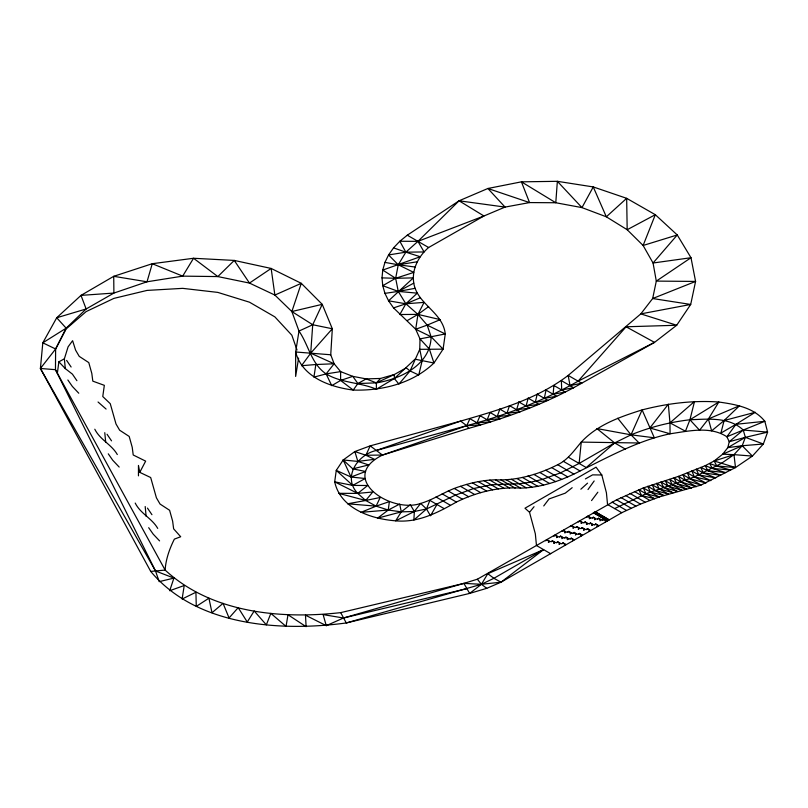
<?xml version="1.0" encoding="UTF-8"?>
<svg xmlns="http://www.w3.org/2000/svg" width="808" height="808" viewBox="0 0 808 808"><rect width="100%" height="100%" fill="white"/><g stroke="black" fill="none" stroke-linecap="round" stroke-linejoin="round"><path stroke-width="1.21" d="M138.461 475.851L138.461 465.438L139.764 472.347L150.682 477.538L156.409 497.809L160.055 504.061L169.599 510.282L172.629 521.12L173.639 528.836L180.699 536.744L174.377 539.108C169.559 548.703 165.792 559.277 165.125 570.074C211.555 612.918 280.517 619.393 340.703 612.626L463.883 583.386L477.356 579.215L616.585 499.799L643.33 487.921L678.457 476.377L705.243 465.681L714.171 460.984L722.695 454.187L727.816 447.642L745.36 437.34L767.6 432.129L764.843 421.301C753.773 407.414 735.381 404.394 718.827 402.02C692.991 400.192 667.135 403.434 642.118 409.909C620.1 416.817 597.354 424.745 581.255 442.107C574.175 450.42 567.873 459.914 557.692 464.721C538.532 474.387 517.069 480.75 495.435 479.821C483.517 480.104 471.751 482.548 460.469 486.325C446.44 490.325 434.583 499.374 420.655 503.435C391.011 513.858 336.926 477.871 382.457 455.066L466.741 425.685C505.414 415.241 543.239 400.98 578.124 381.164L654.53 342.38L676.7 325.25L690.699 304.454L695.577 281.426L690.991 257.722L677.255 234.966L655.318 214.706L626.665 198.324L593.254 186.931L557.358 181.315L521.423 181.84L487.891 188.486L459.065 200.798L407.293 235.199L399.829 241.249L393.546 247.874L388.557 254.954L384.941 262.398L382.75 270.074L382.012 277.881L382.75 285.689L384.941 293.365L388.557 300.808L393.546 307.899L415.696 329.25L419.998 338.875L429.361 349.016L433.957 363.014C412.575 383.477 382.174 390.961 353.227 390.062C329.987 387.072 302.142 377.225 295.647 351.995L298.99 331.068L291.86 311.534L274.871 295.071L249.47 283.073L217.837 276.578L182.689 276.134L147.016 281.79L113.898 293.062L86.143 308.969L56.722 317.756L42.814 342.814L40.4 368.468L150.722 571.428C196.314 626.16 280.497 631.856 346.268 622.958L469.65 593.415L486.759 588.325L501.011 582.204L621.766 512.696L640.481 504.091L659.075 497.011L701.081 485.042L735.492 467.549L752.389 456.096L763.348 444.006L767.6 432.129L743.239 430.028L726.897 436.774C710.192 425.796 688.517 431.129 670.074 433.795C638.057 440.552 609.141 456.671 580.063 470.963C561.732 480.629 541.522 487.598 520.645 488.113C498.415 486.669 476.276 492.335 456.389 502.061C437.704 512.716 417.999 522.938 395.668 520.827C371.256 518.958 340.552 508.767 334.684 481.831L336.269 470.377L343.208 459.974L354.864 451.551L370.205 445.864L460.621 421.089C497.92 410.292 536.865 399.283 568.175 375.417L640.805 313.888L652.662 298.536L656.308 281.103L653.056 263.004L643.117 245.481L627.18 229.724L606.323 216.807L581.972 207.606L555.783 202.747L529.543 202.576L505.04 207.09L483.941 215.988L417.958 241.36L405.858 252.177L398.253 264.772L395.657 278.295L398.253 291.405L405.858 303.788L417.958 314.403L427.18 325.119L431.098 336.744L443.087 349.157L433.957 363.014L415.019 359.186L394.324 378.548L376.366 389.234C360.045 382.234 341.531 383.204 326.129 373.892C311.292 363.984 308.676 345.087 298.99 331.068L312.726 324.745L332.32 328.755L330.745 354.773L334.128 363.772L340.633 371.619L352.793 376.356L366.175 378.901L376.366 382.871C400.516 379.164 430.704 364.751 431.098 336.744L445.259 333.957C442.996 312.201 417.191 304.303 413.777 283.143C411.535 269.589 418.483 256.166 428.624 247.511L483.941 215.988L459.065 200.798L417.958 241.36L399.829 241.249L405.858 252.177L420.281 256.732L382.75 270.074L395.657 278.295L413.343 277.881L388.557 300.808L405.858 303.788L424.079 302.374L417.958 314.403L415.696 329.25L431.098 336.744L419.998 338.875L419.766 349.319L422.13 360.782L418.756 375.023L410.07 370.943L406.242 367.872L394.334 374.518L376.366 382.871L357.883 383.527L353.227 390.062L340.592 380.437L340.633 371.619L326.129 373.892L313.918 377.154L315.847 364.519L334.128 363.772L326.129 373.892L331.734 385.648L340.592 380.437L352.793 376.356L357.883 383.527L366.175 378.901L380.507 378.457L394.334 374.518L394.324 378.548L398.93 384.053L410.07 370.943L419.766 349.319L443.087 349.157L445.259 333.957L427.18 325.119L415.696 329.25M376.366 389.234L376.366 382.871L380.507 378.457M315.847 364.519L301.495 365.721L310.706 353.187L332.32 328.755L322.23 304.343L301.283 283.325L271.155 268.448L234.259 260.429L193.546 258.267L152.268 263.711L113.726 276.316L81.002 295.385L86.143 308.969L66.155 328.169L55.621 348.995L55.459 369.69L155.52 570.973L159.186 581.639L173.912 578.104L169.69 590.739L184.224 585.517L182.113 599.031L195.93 592.244L196.273 606.394L208.918 598.213L211.999 612.737L223.059 603.354L229.068 617.969L238.198 607.626L247.258 622.029L254.187 610.969L266.337 624.857L270.842 613.363L286.032 626.412L288.001 614.777L306.101 626.685L305.495 615.191L326.27 625.665L343.481 617.999L463.883 583.386L481.416 584.285L501.011 582.204L543.582 549.622L487.79 573.7L481.416 584.285L469.65 593.415L463.883 583.386M57.368 373.165L58.873 361.812L64.367 358.833L68.084 346.844L72.609 340.683L75.588 350.127L79.234 356.368L88.779 362.6L91.809 373.437L92.809 381.144L104.333 385.335L102.767 396.536L110.262 403.697L115.998 423.968L119.645 430.209L129.189 436.441L132.219 447.279L133.219 454.985L145.652 461.136L139.764 472.347M297.011 349.995L291.86 335.239L274.871 316.887L249.47 302.192L217.837 292.405L182.689 288.355L147.016 290.415L113.898 298.384L86.143 311.595L66.155 328.906L55.621 348.995L42.814 342.814L66.155 328.169L56.722 317.756L81.002 295.385L113.898 293.062L113.726 276.316L147.016 281.79L152.268 263.711L182.689 276.134L193.546 258.267L217.837 276.578L234.259 260.429L249.47 283.073L271.155 268.448L274.871 295.071L301.283 283.325L291.86 311.534L322.23 304.343L312.726 324.745L310.706 353.187L334.128 363.772M436.956 504.485L430.512 515.797L426.503 508.979L420.655 503.435L414.342 511.494L395.668 520.827L401.293 511.858L399.667 504.081L388.254 510.03L360.994 512.343L376.114 506.151L380.184 497.486L365.701 500.485L338.582 493.314L357.722 493.405L367.66 485.507L352.722 485.406L334.684 481.831L357.722 493.405L365.701 500.485L376.114 506.151L388.254 510.03L401.293 511.858L414.342 511.494L426.503 508.979L455.419 495.132L473.589 488.547L491.224 484.8L519.15 483.74L530.654 482.204L542.481 479.386L560.661 472.801L579.114 463.449L581.255 442.107L639.118 442.996L631.008 434.825L617.736 418.231M298.596 358.116L295.647 376.427L295.647 351.995L330.745 354.773M578.124 381.164L626.099 326.786L654.53 342.38L581.679 383.214C546.309 403.414 507.828 417.494 468.68 428.361L466.741 425.685L460.621 421.089L376.336 450.46C357.681 454.47 342.188 477.296 357.722 493.405L372.771 491.991L365.701 500.485L347.622 503.798L376.114 506.151L389.365 501.616L388.254 510.03L377.498 518.201L401.293 511.858L410.343 504.697L414.342 511.494L413.878 520.009L426.503 508.979L429.856 500.384L444.067 508.586M579.114 463.449L614.656 442.925L631.008 434.825L642.118 409.909L654.329 437.795L631.008 434.825L596.89 428.563L614.656 442.925L625.321 449.086M466.741 425.685L469.923 418.716L480.588 424.877L466.741 425.685L376.336 450.46M588.002 489.557L594.173 480.962M591.547 500.596L597.849 492.193M543.744 505.939L549.046 498.95L565.267 493.163L572.175 487.689M173.912 578.104L155.52 570.973L40.4 368.468L55.621 348.995M550.682 553.732L536.472 545.521L535.33 533.805L529.523 512.302L534.048 506.707M580.851 489.204L587.537 483.164M614.656 442.925L586.224 467.549L568.458 457.288M428.624 306.606L417.958 314.403L407.293 320.564M594.223 513.201L596.001 512.181M595.112 513.716L596.89 512.696M596.001 514.231L597.779 513.201M596.89 514.746L598.667 513.716M597.779 515.262L599.556 514.231M598.667 515.767L600.445 514.746M599.556 516.282L601.334 515.262M543.582 549.622L493.91 578.306L481.416 584.285L346.268 622.958L340.703 612.626M600.445 516.797L602.223 515.767M601.334 517.312L603.111 516.282M602.223 517.817L604 516.797M603.111 518.332L604.889 517.312M604 518.847L605.778 517.817M604.889 519.362L606.667 518.332M605.778 519.877L607.545 518.847M606.667 520.382L608.434 519.362M384.941 262.398L398.253 264.772L413.777 272.417L395.657 278.295L382.75 285.689L398.253 291.405L417.271 293.163L405.858 303.788L399.829 314.514L417.958 314.403L440.279 319.625L427.18 325.119M585.406 478.912L592.607 474.862L601.808 474.993L606.414 492.769L607.545 504.485L621.766 512.696M614.656 508.586L645.945 493.728L694.385 476.912L721.281 463.449L733.987 454.641L742.209 445.743L745.36 437.34L743.239 430.028C729.17 416.706 707.768 419.11 689.931 419.766C669.701 422.109 649.874 427.149 631.008 434.825M384.941 293.365L398.253 291.405L413.777 283.143M420.281 297.799L405.858 303.788L393.546 307.899M714.171 460.984L733.987 454.641L752.389 456.096L742.209 445.743L727.816 447.642L729.25 441.724L743.239 430.028L764.843 421.301L735.987 424.291L720.908 433.088L724.109 420.524L739.572 405.697L708.394 418.978L699.566 430.23L689.931 419.766L694.506 401.515L669.963 422.837L670.074 433.795L649.864 427.967L668.327 404.202L669.963 422.837L685.447 431.23L689.931 419.766L718.827 402.02L708.394 418.978L711.626 430.856L724.109 420.524L755.278 412.272L735.987 424.291L726.897 436.774L729.25 441.724L745.36 437.34L763.348 444.006L742.209 445.743L722.695 454.187L733.987 454.641L735.492 467.549L716.787 465.984L709.737 463.62L712.292 468.408L725.624 472.619L707.798 470.711L700.758 467.428L703.324 472.902L715.777 477.902L698.849 474.963L691.8 470.892L694.385 476.912L705.97 483.012L689.941 478.74L682.891 474.67L685.507 480.437L701.081 485.042L689.941 478.74L687.345 472.842L694.385 476.912L710.868 480.609L698.849 474.963L696.274 469.155L703.324 472.902L720.696 475.245L707.798 470.711L705.243 465.681L712.292 468.408L730.563 470.044L716.787 465.984L714.171 460.984L735.492 467.549M382.457 455.066L370.205 445.864L365.883 455.237L374.528 459.328L357.843 461.419L343.208 459.974L352.783 468.852L368.761 464.933L357.843 461.419L354.864 451.551L365.883 455.237L382.457 455.066L468.68 428.361M466.873 588.658L343.481 617.999L323.119 614.605L326.27 625.665M398.253 291.405L415.1 288.325M417.958 241.36L424.079 251.955L405.858 252.177L388.557 254.954L398.253 264.772L415.1 267.034M398.253 264.772L417.271 261.782M150.722 571.428L165.125 570.074L55.459 369.69L40.4 368.468M626.099 326.786L676.7 325.25L640.805 313.888L690.699 304.454L652.662 298.536L695.577 281.426L656.308 281.103L690.991 257.722L653.056 263.004L677.255 234.966L643.117 245.481L655.318 214.706L627.18 229.724L626.665 198.324L606.323 216.807L593.254 186.931L581.972 207.606L557.358 181.315L555.783 202.747L521.423 181.84L529.543 202.576L487.891 188.486L505.04 207.09L459.065 200.798M382.012 277.881L395.657 278.295M352.783 468.852L365.58 471.478L351.036 477.033L336.269 470.377L352.722 485.406L365.196 478.508L351.036 477.033L343.208 459.974M393.546 247.874L405.858 252.177M501.011 582.204L493.91 578.306L487.79 573.7M407.293 235.199L428.624 247.511M634.452 491.496L649.804 500.364M629.998 493.435L645.148 502.182M625.533 495.466L640.481 504.091M563.307 461.297L580.063 470.963M621.059 497.587L635.815 506.101M557.692 464.721L573.902 474.084M616.585 499.799L631.139 508.202M612.1 502.111L626.452 510.404M551.884 467.731L567.771 476.902M545.784 470.236L561.671 479.407M539.724 472.438L555.601 481.608M533.835 474.397L549.591 483.497M595.112 511.666L609.323 519.877M594.223 512.181L608.434 520.382M593.335 512.696L607.545 520.897M527.998 476.033L543.643 485.063M522.412 477.447L537.764 486.315M516.908 478.548L531.967 487.234M511.484 479.316L526.25 487.84M506.151 479.75L520.645 488.113M500.93 479.861L515.15 488.072M495.435 479.821L509.646 488.022M489.82 480.093L504.041 488.305M484.113 480.699L498.334 488.901M478.316 481.619L492.526 489.83M472.438 482.871L486.648 491.082M466.489 484.436L480.699 492.648M460.469 486.325L474.69 494.526M454.409 488.527L468.63 496.728M448.309 491.032L462.519 499.243M442.168 493.85L456.389 502.061M436.017 496.971L450.228 505.172M291.86 311.534L312.726 324.745M486.759 588.325L481.416 584.285L477.356 579.215M58.873 361.812L65.307 368.61L72.417 374.144L76.901 380.699M94.799 429.22C100.01 439.794 111.625 444.551 117.312 454.55M135.209 503.061C140.42 513.635 152.035 518.393 157.722 528.392M98.051 402.01L106.09 409.06M529.523 512.302L524.988 508.212L596.062 467.175L601.808 474.993M78.77 393.223L72.346 386.426L67.862 379.992M119.18 467.064L112.756 460.267L108.272 453.833M159.59 540.905L153.167 534.108L148.682 527.685M66.63 360.398L71.124 367.014M107.04 434.25L111.534 440.855M147.45 508.091L151.944 514.696M145.188 506.525L146.127 516.292M104.777 432.674L105.717 442.451M64.367 358.833L65.307 368.61M553.894 385.497L553.126 394.223L565.257 392.052L553.894 385.497M546.016 390.123L544.319 398.314L556.672 396.284L546.016 390.123M537.209 394.213L535.29 402.273L547.864 400.374L537.209 394.213M528.18 398.162L526.048 406.081L538.835 404.323L528.18 398.162M518.938 401.98L516.605 409.737L529.604 408.131L518.938 401.98M509.495 405.636L506.969 413.252L520.16 411.787L509.495 405.636M499.869 409.141L497.162 416.595L510.525 415.302L499.869 409.141M490.052 412.494L487.174 419.796L500.718 418.655L490.052 412.494M480.073 415.686L477.033 422.826L490.729 421.847L480.073 415.686M547.137 539.774L545.531 540.704L547.137 540.188L549.268 541.421L548.38 542.34L549.975 541.421L547.137 539.774M555.308 535.058L553.712 535.977L555.308 535.472L557.439 536.704L556.55 537.623L558.146 536.704L555.308 535.058M563.479 530.341L561.883 531.26L563.479 530.745L565.61 531.977L564.721 532.906L566.327 531.977L563.479 530.341M571.65 525.614L570.054 526.543L571.65 526.028L573.791 527.26L572.902 528.18L574.498 527.26L571.65 525.614M579.831 520.897L578.225 521.827L579.831 521.312L581.962 522.544L581.073 523.463L582.669 522.544L579.831 520.897M588.002 516.181L586.406 517.1L588.002 516.595L590.133 517.817L589.244 518.746L590.85 517.817L588.002 516.181M552.46 540.805L550.864 541.724L552.46 541.209L554.591 542.441L553.712 543.37L555.308 542.441L552.46 540.805M560.641 536.088L559.035 537.007L560.641 536.492L562.772 537.724L561.883 538.653L563.479 537.724L560.641 536.088M568.812 531.361L567.216 532.29L568.812 531.775L570.943 533.007L570.054 533.926L571.65 533.007L568.812 531.361M576.983 526.644L575.387 527.563L576.983 527.058L579.114 528.291L578.225 529.21L579.831 528.291L576.983 526.644M585.164 521.928L583.558 522.847L585.164 522.332L587.295 523.564L586.406 524.493L588.002 523.564L585.164 521.928M593.335 517.211L591.739 518.13L593.335 517.615L595.466 518.847L594.577 519.766L596.173 518.847L593.335 517.211M557.793 541.825L556.197 542.754L557.793 542.239L559.924 543.471L559.035 544.39L560.641 543.471L557.793 541.825M565.964 537.108L564.368 538.037L565.964 537.522L568.105 538.754L567.216 539.673L568.812 538.754L565.964 537.108M574.145 532.391L572.539 533.31L574.145 532.805L576.276 534.027L575.387 534.957L576.983 534.027L574.145 532.391M582.315 527.675L580.72 528.594L582.315 528.079L584.447 529.311L583.558 530.24L585.164 529.311L582.315 527.675M590.486 522.948L588.891 523.877L590.486 523.362L592.628 524.594L591.739 525.513L593.335 524.594L590.486 522.948M598.667 518.231L597.062 519.16L598.667 518.645L600.798 519.877L599.91 520.796L601.505 519.877L598.667 518.231M563.125 542.855L561.53 543.774L563.125 543.269L565.257 544.501L564.368 545.42L565.964 544.501L563.125 542.855M571.296 538.138L569.701 539.057L571.296 538.542L573.428 539.774L572.539 540.704L574.145 539.774L571.296 538.138M579.477 533.411L577.871 534.34L579.477 533.825L581.609 535.058L580.72 535.977L582.315 535.058L579.477 533.411M587.648 528.695L586.053 529.624L587.648 529.109L589.779 530.341L588.891 531.26L590.486 530.341L587.648 528.695M595.819 523.978L594.223 524.897L595.819 524.392L597.95 525.614L597.062 526.543L598.667 525.614L595.819 523.978M604 519.261L602.394 520.18L604 519.665L606.131 520.897L605.242 521.827L606.838 520.897L604 519.261M581.679 383.214L570.034 385.648L568.175 375.417L581.679 383.214M573.589 387.699L561.701 390.001L561.368 380.639L573.589 387.699M654.44 498.637L641.501 495.567L638.896 489.668L654.44 498.637M659.075 497.011L645.945 493.728L643.33 487.921L659.075 497.011M663.691 495.486L650.379 491.991L647.753 486.285L663.691 495.486M668.297 494.052L654.803 490.355L652.157 484.739L668.297 494.052M672.882 492.718L659.207 488.81L656.55 483.295L672.882 492.718M677.447 491.486L663.59 487.365L660.924 481.952L677.447 491.486M696.213 486.628L681.094 482.022L678.457 476.377L696.213 486.628M691.365 487.961L676.69 483.477L674.044 477.952L691.365 487.961M686.548 489.163L672.317 484.81L669.65 479.407L686.548 489.163M681.992 490.395L667.964 486.022L665.277 480.74L681.992 490.395"/></g></svg>
